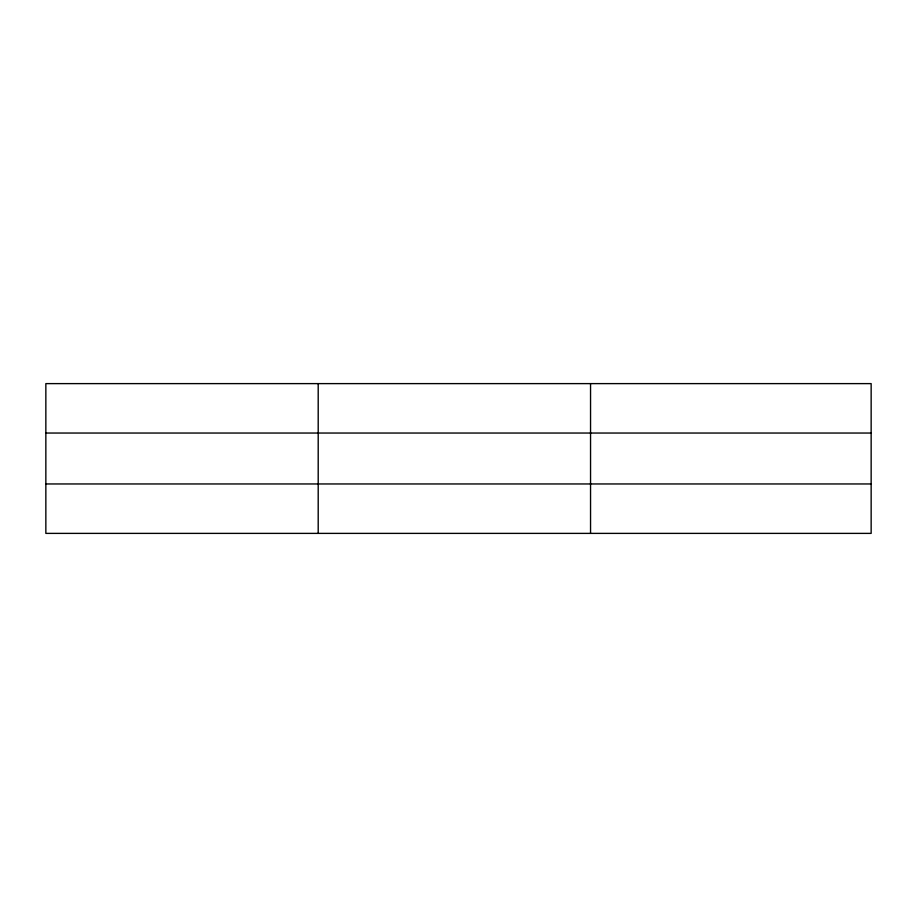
<?xml version="1.0" encoding="UTF-8"?>
<svg xmlns="http://www.w3.org/2000/svg" width="917" height="917" viewBox="0 0 917 917"><rect width="100%" height="100%" fill="white"/><g stroke="black" fill="none" stroke-linecap="round" stroke-linejoin="round"><path stroke-width="1.38" d="M318.199 383.615L318.199 533.385M590.548 383.615L590.548 533.385M871.15 433.042L871.15 383.615L45.85 383.615L45.85 533.385L871.15 533.385L871.15 433.042L45.85 433.042M45.85 483.958L871.15 483.958"/></g></svg>
